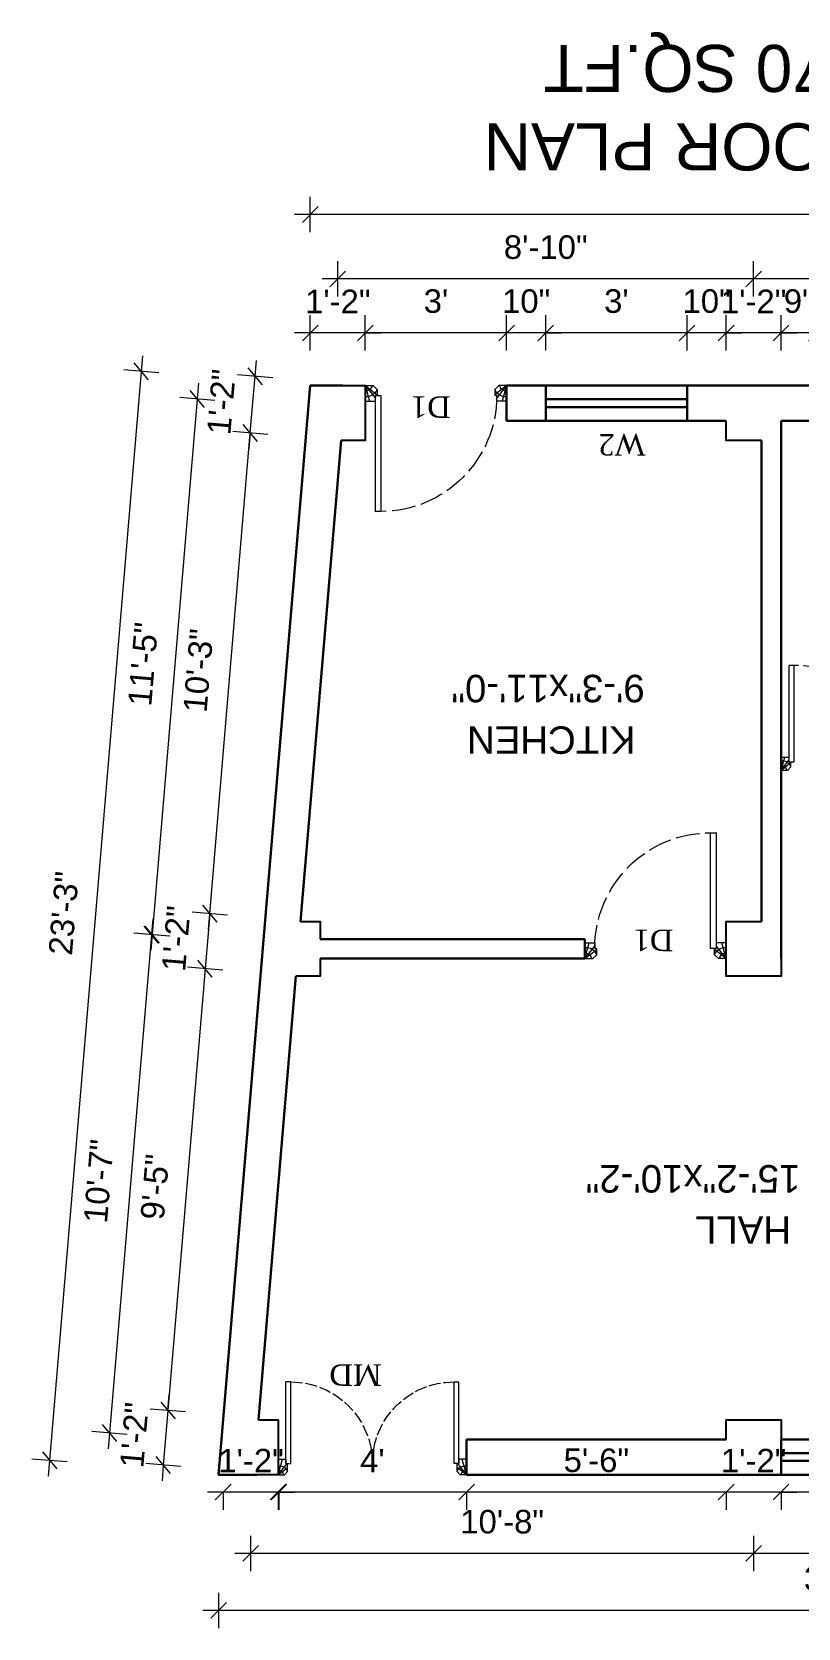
# Model space of a CAD drawing. Header units: inches. Extents: x 45643 to 78083, y -17830 to -3084.
# Drawn here: x 61011.7 to 61206.8, y -17315.2 to -16908.5 of the extents above; entities that cross this region are included whole.
import ezdxf

# ---------------------------------------------------------------- set-up
doc = ezdxf.new("R2010")
doc.units = ezdxf.units.IN
doc.header["$MEASUREMENT"] = 0
doc.linetypes.add('ACAD_ISO02W100', pattern=[15, 12, -3])
doc.linetypes.add('CONTINUA', pattern=[0])
for name, color, linetype, lineweight in [('A_Title Text', 105, 'Continuous', 60), ('Dim - internal', 4, 'Continuous', 9), ('Door-window', 150, 'Continuous', 9), ('ELEVATION', 6, 'Continuous', 30), ('hatch', 30, 'Continuous', 5), ('WALL', 240, 'Continuous', 30)]:
    doc.layers.add(name, color=color, linetype=linetype, lineweight=lineweight)
doc.layers.add('PDF_Text', color=7, linetype='Continuous')
doc.styles.add('Arial', font='arial.ttf')
doc.styles.add('PDF Arial', font='arial.ttf')
doc.styles.get("Standard").update_dxf_attribs({"font": 'times.ttf'})
doc.dimstyles.new('Sudeep', dxfattribs={"dimtxt": 6, "dimasz": 4, "dimexe": 4.5, "dimexo": 4.5, "dimgap": 5, "dimtad": 1, "dimdec": 0, "dimlunit": 4, "dimtxsty": 'Arial', "dimblk": 'OBLIQUE', "dimcen": 250, "dimdle": 4, "dimclrd": 86, "dimclre": 5, "dimclrt": 1, "dimadec": 0, "dimazin": 0, "dimtfac": 1, "dimtdec": 0, "dimtix": 1, "dimtmove": 1, "dimatfit": 3, "dimldrblk": 'OBLIQUE', "dimfxl": 4.5, "dimfxlon": 1, "dimfrac": 2, "dimlwd": 15, "dimlwe": 13, "dimarcsym": 0})

# ---------------------------------------------------------------- blocks, each defined once
blk = doc.blocks.new('A$C6FA92B9D')
at = {"layer": 'Door-window', "linetype": 'Continuous', "ltscale": 0.25}
for p, q in [((20.8, 46), (0, 46)), ((0, 44.8), (0, 46)), ((20.8, 44.8), (0, 44.8)), ((19.64, 48), (19.64, 46)), ((23.64, 48), (19.64, 48)), ((23.64, 48), (19.64, 48)), ((19.64, 46), (20.8, 46)), ((20.8, 46), (20.8, 45.6)), ((20.8, 46), (20.8, 44.8)), ((22.84, 45.6), (20.8, 45.6)), ((23.64, 46.4), (22.84, 45.6)), ((23.64, 48), (23.64, 46.4)), ((20.8, 3.2), (0, 3.2)), ((0, 3.2), (0, 2)), ((20.8, 2), (0, 2)), ((19.64, 2), (20.8, 2)), ((19.64, 0), (19.64, 2)), ((23.64, 0), (19.64, 0)), ((23.64, 0), (19.64, 0)), ((20.8, 2), (20.8, 3.2)), ((20.8, 2), (20.8, 2.4)), ((22.84, 2.4), (20.8, 2.4)), ((23.64, 1.6), (22.84, 2.4)), ((23.64, 0), (23.64, 1.6))]:
    blk.add_line(p, q, dxfattribs=at)
at = {"layer": 'Door-window', "linetype": 'ACAD_ISO02W100', "ltscale": 0.25}
for centre, start, end in [((20.8, 44.8), 180, 270), ((20.8, 3.2), 90, 180)]:
    blk.add_arc(centre, 20.8, start, end, dxfattribs=at)
at = {"layer": 'hatch', "color": 8}
for p, q in [((23.64, 48), (19.64, 46.92)), ((23.64, 48), (20.8, 45.74)), ((23.64, 48), (21.77, 45.6)), ((23.64, 0), (19.64, 1.08)), ((23.64, 0), (20.8, 2.26)), ((23.64, 0), (21.77, 2.4))]:
    blk.add_line(p, q, dxfattribs=at)
for centre, radius, start, end in [((23.7, 47.79), 2.35, 174.9175, 249.0128), ((23.74, 47.77), 1.13, 168.5136, 264.8628), ((23.7, 0.21), 2.35, 110.9872, 185.0825), ((23.74, 0.23), 1.13, 95.1372, 191.4864)]:
    blk.add_arc(centre, radius, start, end, dxfattribs=at)
blk = doc.blocks.new("D 3'")
at = {"layer": 'Door-window', "linetype": 'Continuous', "ltscale": 0.25}
for p, q in [((3749.64, -16740.96), (3749.64, -16711.46)), ((3751.14, -16711.46), (3749.64, -16711.46)), ((3751.14, -16740.96), (3751.14, -16711.46)), ((3747.14, -16743.51), (3747.14, -16739.51)), ((3747.14, -16739.51), (3749.64, -16739.51)), ((3783.14, -16739.51), (3780.64, -16739.51)), ((3780.64, -16739.51), (3780.64, -16740.96)), ((3783.14, -16743.51), (3783.14, -16739.51)), ((3747.14, -16743.51), (3749.14, -16743.51)), ((3749.14, -16743.51), (3750.14, -16742.51)), ((3749.64, -16740.96), (3751.14, -16740.96)), ((3750.14, -16742.51), (3750.14, -16740.96)), ((3780.14, -16742.51), (3780.14, -16740.96)), ((3780.64, -16740.96), (3780.14, -16740.96)), ((3781.14, -16743.51), (3780.14, -16742.51)), ((3783.14, -16743.51), (3781.14, -16743.51))]:
    blk.add_line(p, q, dxfattribs=at)
at = {"layer": 'Door-window', "linetype": 'ACAD_ISO02W100', "ltscale": 0.5}
blk.add_arc((3751.14, -16740.96), 29.5, 0, 90, dxfattribs=at)
at = {"layer": 'hatch', "color": 8}
for p, q in [((3747.14, -16743.51), (3748.23, -16739.5)), ((3747.14, -16743.51), (3749.64, -16740.37)), ((3783.14, -16743.51), (3780.64, -16740.37)), ((3783.14, -16743.51), (3782.06, -16739.5)), ((3747.14, -16743.51), (3750.14, -16741.17)), ((3783.14, -16743.51), (3780.14, -16741.17))]:
    blk.add_line(p, q, dxfattribs=at)
for centre, radius, start, end in [((3747.4, -16743.58), 2.93, 20.9872, 95.0825), ((3747.43, -16743.63), 1.42, 5.1372, 101.4864), ((3782.88, -16743.58), 2.93, 84.9175, 159.0128), ((3782.86, -16743.63), 1.42, 78.5136, 174.8628)]:
    blk.add_arc(centre, radius, start, end, dxfattribs=at)
blk = doc.blocks.new('_Oblique')
at = {"color": 0, "linetype": 'ByBlock', "lineweight": -2}
blk.add_line((-0.5, -0.5), (0.5, 0.5), dxfattribs=at)
blk = doc.blocks.new('*D1654')
at = {"layer": 'A_Title Text', "color": 5, "lineweight": 13, "transparency": 16777216}
for p, q in [((61059.2, -17306.2), (61059.2, -17315.2)), ((61434.96, -17306.2), (61434.96, -17315.2))]:
    blk.add_line(p, q, dxfattribs=at)
at = {"layer": 'A_Title Text', "color": 86, "lineweight": 15, "transparency": 16777216}
blk.add_line((61438.96, -17310.7), (61055.2, -17310.7), dxfattribs=at)
at = {"layer": 'Defpoints', "color": 0, "transparency": 16777216}
for p in [(61059.2, -17276.12), (61434.96, -17276.12), (61059.2, -17310.7)]:
    blk.add_point(p, dxfattribs=at)
at = {"layer": 'A_Title Text', "color": 86, "lineweight": 15, "transparency": 16777216, "xscale": 4, "yscale": 4, "zscale": 4, "rotation": 180}
blk.add_blockref('_Oblique', (61059.2, -17310.7), dxfattribs=at)
at = {"layer": 'A_Title Text', "color": 86, "lineweight": 15, "transparency": 16777216, "xscale": 4, "yscale": 4, "zscale": 4}
blk.add_blockref('_Oblique', (61434.96, -17310.7), dxfattribs=at)
at = {"layer": 'A_Title Text', "color": 1, "transparency": 16777216, "insert": (61219, -17302.64), "char_height": 6, "attachment_point": 5, "style": 'Arial'}
blk.add_mtext('31\'-4"', dxfattribs=at)
blk = doc.blocks.new('*D1655')
at = {"layer": 'A_Title Text', "color": 5, "lineweight": 13, "transparency": 16777216}
for p, q in [((61082.58, -16959.51), (61082.58, -16950.51)), ((61392.47, -16959.51), (61392.47, -16950.51))]:
    blk.add_line(p, q, dxfattribs=at)
at = {"layer": 'A_Title Text', "color": 86, "lineweight": 15, "transparency": 16777216}
blk.add_line((61396.47, -16955.01), (61078.58, -16955.01), dxfattribs=at)
at = {"layer": 'Defpoints', "color": 0, "transparency": 16777216}
for p in [(61082.58, -16955.01), (61082.58, -16998.6), (61392.47, -16998.6)]:
    blk.add_point(p, dxfattribs=at)
at = {"layer": 'A_Title Text', "color": 86, "lineweight": 15, "transparency": 16777216, "xscale": 4, "yscale": 4, "zscale": 4, "rotation": 180}
blk.add_blockref('_Oblique', (61082.58, -16955.01), dxfattribs=at)
at = {"layer": 'A_Title Text', "color": 86, "lineweight": 15, "transparency": 16777216, "xscale": 4, "yscale": 4, "zscale": 4}
blk.add_blockref('_Oblique', (61392.47, -16955.01), dxfattribs=at)
at = {"layer": 'A_Title Text', "color": 1, "transparency": 16777216, "insert": (61237.53, -16946.95), "char_height": 6, "attachment_point": 5, "style": 'Arial'}
blk.add_mtext('25\'-10"', dxfattribs=at)
blk = doc.blocks.new('*D1633')
at = {"layer": 'A_Title Text', "color": 86, "lineweight": 15, "transparency": 16777216}
blk.add_line((61192.51, -17280.54), (61118.38, -17280.54), dxfattribs=at)
at = {"layer": 'A_Title Text', "color": 5, "lineweight": 13, "transparency": 16777216}
for p, q in [((61122.38, -17280.54), (61122.38, -17285.04)), ((61188.51, -17280.54), (61188.51, -17285.04))]:
    blk.add_line(p, q, dxfattribs=at)
at = {"layer": 'Defpoints', "color": 0, "transparency": 16777216}
for p in [(61122.38, -17276.12), (61188.51, -17276.12), (61122.38, -17280.54)]:
    blk.add_point(p, dxfattribs=at)
at = {"layer": 'A_Title Text', "color": 86, "lineweight": 15, "transparency": 16777216, "xscale": 4, "yscale": 4, "zscale": 4, "rotation": 180}
blk.add_blockref('_Oblique', (61122.38, -17280.54), dxfattribs=at)
at = {"layer": 'A_Title Text', "color": 86, "lineweight": 15, "transparency": 16777216, "xscale": 4, "yscale": 4, "zscale": 4}
blk.add_blockref('_Oblique', (61188.51, -17280.54), dxfattribs=at)
at = {"layer": 'A_Title Text', "color": 1, "transparency": 16777216, "insert": (61155.44, -17272.48), "char_height": 6, "attachment_point": 5, "style": 'Arial'}
blk.add_mtext('5\'-6"', dxfattribs=at)
blk = doc.blocks.new('*D1659')
at = {"layer": 'A_Title Text', "color": 86, "lineweight": 15, "transparency": 16777216}
blk.add_line((61126.38, -17280.54), (61070.38, -17280.54), dxfattribs=at)
at = {"layer": 'A_Title Text', "color": 5, "lineweight": 13, "transparency": 16777216}
for p, q in [((61074.38, -17280.54), (61074.38, -17285.04)), ((61122.38, -17280.54), (61122.38, -17285.04))]:
    blk.add_line(p, q, dxfattribs=at)
at = {"layer": 'Defpoints', "color": 0, "transparency": 16777216}
for p in [(61074.38, -17276.12), (61122.38, -17276.12), (61074.38, -17280.54)]:
    blk.add_point(p, dxfattribs=at)
at = {"layer": 'A_Title Text', "color": 86, "lineweight": 15, "transparency": 16777216, "xscale": 4, "yscale": 4, "zscale": 4, "rotation": 180}
blk.add_blockref('_Oblique', (61074.38, -17280.54), dxfattribs=at)
at = {"layer": 'A_Title Text', "color": 86, "lineweight": 15, "transparency": 16777216, "xscale": 4, "yscale": 4, "zscale": 4}
blk.add_blockref('_Oblique', (61122.38, -17280.54), dxfattribs=at)
at = {"layer": 'A_Title Text', "color": 1, "transparency": 16777216, "insert": (61098.38, -17272.54), "char_height": 6, "attachment_point": 5, "style": 'Arial'}
blk.add_mtext("4'", dxfattribs=at)
blk = doc.blocks.new('*D1634')
at = {"layer": 'A_Title Text', "color": 86, "lineweight": 15, "transparency": 16777216}
for p, q in [((61060.38, -17280.54), (61056.38, -17280.54)), ((61074.6, -17280.54), (61060.38, -17280.54)), ((61074.6, -17280.54), (61078.6, -17280.54))]:
    blk.add_line(p, q, dxfattribs=at)
at = {"layer": 'A_Title Text', "color": 5, "lineweight": 13, "transparency": 16777216}
for p, q in [((61060.38, -17280.54), (61060.38, -17285.04)), ((61074.6, -17280.54), (61074.6, -17285.04))]:
    blk.add_line(p, q, dxfattribs=at)
at = {"layer": 'Defpoints', "color": 0, "transparency": 16777216}
for p in [(61060.38, -17276.12), (61074.6, -17276.22), (61060.38, -17280.54)]:
    blk.add_point(p, dxfattribs=at)
at = {"layer": 'A_Title Text', "color": 86, "lineweight": 15, "transparency": 16777216, "xscale": 4, "yscale": 4, "zscale": 4}
blk.add_blockref('_Oblique', (61060.38, -17280.54), dxfattribs=at)
at = {"layer": 'A_Title Text', "color": 86, "lineweight": 15, "transparency": 16777216, "xscale": 4, "yscale": 4, "zscale": 4, "rotation": 180}
blk.add_blockref('_Oblique', (61074.6, -17280.54), dxfattribs=at)
at = {"layer": 'A_Title Text', "color": 1, "transparency": 16777216, "insert": (61067.49, -17272.53), "char_height": 6, "attachment_point": 5, "style": 'Arial'}
blk.add_mtext('1\'-2"', dxfattribs=at)
blk = doc.blocks.new('*D1636')
at = {"layer": 'A_Title Text', "color": 5, "lineweight": 13, "transparency": 16777216}
for p, q in [((61195.51, -17291.69), (61195.51, -17300.69)), ((61263.51, -17291.69), (61263.51, -17300.69))]:
    blk.add_line(p, q, dxfattribs=at)
at = {"layer": 'A_Title Text', "color": 86, "lineweight": 15, "transparency": 16777216}
blk.add_line((61267.51, -17296.19), (61191.51, -17296.19), dxfattribs=at)
at = {"layer": 'Defpoints', "color": 0, "transparency": 16777216}
for p in [(61195.51, -17276.12), (61263.51, -17276.12), (61195.51, -17296.19)]:
    blk.add_point(p, dxfattribs=at)
at = {"layer": 'A_Title Text', "color": 86, "lineweight": 15, "transparency": 16777216, "xscale": 4, "yscale": 4, "zscale": 4, "rotation": 180}
blk.add_blockref('_Oblique', (61195.51, -17296.19), dxfattribs=at)
at = {"layer": 'A_Title Text', "color": 86, "lineweight": 15, "transparency": 16777216, "xscale": 4, "yscale": 4, "zscale": 4}
blk.add_blockref('_Oblique', (61263.51, -17296.19), dxfattribs=at)
at = {"layer": 'A_Title Text', "color": 1, "transparency": 16777216, "insert": (61229.51, -17288.13), "char_height": 6, "attachment_point": 5, "style": 'Arial'}
blk.add_mtext('5\'-8"', dxfattribs=at)
blk = doc.blocks.new('*D1637')
at = {"layer": 'A_Title Text', "color": 5, "lineweight": 13, "transparency": 16777216}
for p, q in [((61067.38, -17291.69), (61067.38, -17300.69)), ((61195.51, -17291.69), (61195.51, -17300.69))]:
    blk.add_line(p, q, dxfattribs=at)
at = {"layer": 'A_Title Text', "color": 86, "lineweight": 15, "transparency": 16777216}
blk.add_line((61199.51, -17296.19), (61063.38, -17296.19), dxfattribs=at)
at = {"layer": 'Defpoints', "color": 0, "transparency": 16777216}
for p in [(61067.38, -17276.12), (61195.51, -17276.12), (61067.38, -17296.19)]:
    blk.add_point(p, dxfattribs=at)
at = {"layer": 'A_Title Text', "color": 86, "lineweight": 15, "transparency": 16777216, "xscale": 4, "yscale": 4, "zscale": 4, "rotation": 180}
blk.add_blockref('_Oblique', (61067.38, -17296.19), dxfattribs=at)
at = {"layer": 'A_Title Text', "color": 86, "lineweight": 15, "transparency": 16777216, "xscale": 4, "yscale": 4, "zscale": 4}
blk.add_blockref('_Oblique', (61195.51, -17296.19), dxfattribs=at)
at = {"layer": 'A_Title Text', "color": 1, "transparency": 16777216, "insert": (61131.44, -17288.13), "char_height": 6, "attachment_point": 5, "style": 'Arial'}
blk.add_mtext('10\'-8"', dxfattribs=at)
blk = doc.blocks.new('*D1664')
at = {"layer": 'A_Title Text', "color": 5, "lineweight": 13, "transparency": 16777216}
for p, q in [((61178.54, -16989.68), (61178.54, -16980.68)), ((61188.51, -16989.68), (61188.51, -16980.68))]:
    blk.add_line(p, q, dxfattribs=at)
at = {"layer": 'A_Title Text', "color": 86, "lineweight": 15, "transparency": 16777216}
for p, q in [((61178.54, -16985.18), (61174.54, -16985.18)), ((61188.51, -16985.18), (61178.54, -16985.18)), ((61188.51, -16985.18), (61192.51, -16985.18))]:
    blk.add_line(p, q, dxfattribs=at)
at = {"layer": 'Defpoints', "color": 0, "transparency": 16777216}
for p in [(61178.54, -16985.18), (61178.54, -16998.6), (61188.51, -17012.6)]:
    blk.add_point(p, dxfattribs=at)
at = {"layer": 'A_Title Text', "color": 86, "lineweight": 15, "transparency": 16777216, "xscale": 4, "yscale": 4, "zscale": 4}
blk.add_blockref('_Oblique', (61178.54, -16985.18), dxfattribs=at)
at = {"layer": 'A_Title Text', "color": 86, "lineweight": 15, "transparency": 16777216, "xscale": 4, "yscale": 4, "zscale": 4, "rotation": 180}
blk.add_blockref('_Oblique', (61188.51, -16985.18), dxfattribs=at)
at = {"layer": 'A_Title Text', "color": 1, "transparency": 16777216, "insert": (61183.53, -16977.11), "char_height": 6, "attachment_point": 5, "style": 'Arial'}
blk.add_mtext('10"', dxfattribs=at)
blk = doc.blocks.new('*D1665')
at = {"layer": 'A_Title Text', "color": 5, "lineweight": 13, "transparency": 16777216}
for p, q in [((61142.54, -16989.68), (61142.54, -16980.68)), ((61178.54, -16989.68), (61178.54, -16980.68))]:
    blk.add_line(p, q, dxfattribs=at)
at = {"layer": 'A_Title Text', "color": 86, "lineweight": 15, "transparency": 16777216}
blk.add_line((61182.54, -16985.18), (61138.54, -16985.18), dxfattribs=at)
at = {"layer": 'Defpoints', "color": 0, "transparency": 16777216}
for p in [(61142.54, -16985.18), (61142.54, -16998.6), (61178.54, -16998.6)]:
    blk.add_point(p, dxfattribs=at)
at = {"layer": 'A_Title Text', "color": 86, "lineweight": 15, "transparency": 16777216, "xscale": 4, "yscale": 4, "zscale": 4, "rotation": 180}
blk.add_blockref('_Oblique', (61142.54, -16985.18), dxfattribs=at)
at = {"layer": 'A_Title Text', "color": 86, "lineweight": 15, "transparency": 16777216, "xscale": 4, "yscale": 4, "zscale": 4}
blk.add_blockref('_Oblique', (61178.54, -16985.18), dxfattribs=at)
at = {"layer": 'A_Title Text', "color": 1, "transparency": 16777216, "insert": (61160.54, -16977.11), "char_height": 6, "attachment_point": 5, "style": 'Arial'}
blk.add_mtext("3'", dxfattribs=at)
blk = doc.blocks.new('*D1666')
at = {"layer": 'A_Title Text', "color": 5, "lineweight": 13, "transparency": 16777216}
for p, q in [((61132.58, -16989.68), (61132.58, -16980.68)), ((61142.54, -16989.68), (61142.54, -16980.68))]:
    blk.add_line(p, q, dxfattribs=at)
at = {"layer": 'A_Title Text', "color": 86, "lineweight": 15, "transparency": 16777216}
for p, q in [((61132.58, -16985.18), (61128.58, -16985.18)), ((61142.54, -16985.18), (61132.58, -16985.18)), ((61142.54, -16985.18), (61146.54, -16985.18))]:
    blk.add_line(p, q, dxfattribs=at)
at = {"layer": 'Defpoints', "color": 0, "transparency": 16777216}
for p in [(61132.58, -16985.18), (61132.58, -16998.6), (61142.54, -16998.6)]:
    blk.add_point(p, dxfattribs=at)
at = {"layer": 'A_Title Text', "color": 86, "lineweight": 15, "transparency": 16777216, "xscale": 4, "yscale": 4, "zscale": 4}
blk.add_blockref('_Oblique', (61132.58, -16985.18), dxfattribs=at)
at = {"layer": 'A_Title Text', "color": 86, "lineweight": 15, "transparency": 16777216, "xscale": 4, "yscale": 4, "zscale": 4, "rotation": 180}
blk.add_blockref('_Oblique', (61142.54, -16985.18), dxfattribs=at)
at = {"layer": 'A_Title Text', "color": 1, "transparency": 16777216, "insert": (61137.56, -16977.11), "char_height": 6, "attachment_point": 5, "style": 'Arial'}
blk.add_mtext('10"', dxfattribs=at)
blk = doc.blocks.new('*D1667')
at = {"layer": 'A_Title Text', "color": 5, "lineweight": 13, "transparency": 16777216}
for p, q in [((61096.58, -16989.68), (61096.58, -16980.68)), ((61132.58, -16989.68), (61132.58, -16980.68))]:
    blk.add_line(p, q, dxfattribs=at)
at = {"layer": 'A_Title Text', "color": 86, "lineweight": 15, "transparency": 16777216}
blk.add_line((61136.58, -16985.18), (61092.58, -16985.18), dxfattribs=at)
at = {"layer": 'Defpoints', "color": 0, "transparency": 16777216}
for p in [(61096.58, -16985.18), (61096.58, -16998.6), (61132.58, -16998.6)]:
    blk.add_point(p, dxfattribs=at)
at = {"layer": 'A_Title Text', "color": 86, "lineweight": 15, "transparency": 16777216, "xscale": 4, "yscale": 4, "zscale": 4, "rotation": 180}
blk.add_blockref('_Oblique', (61096.58, -16985.18), dxfattribs=at)
at = {"layer": 'A_Title Text', "color": 86, "lineweight": 15, "transparency": 16777216, "xscale": 4, "yscale": 4, "zscale": 4}
blk.add_blockref('_Oblique', (61132.58, -16985.18), dxfattribs=at)
at = {"layer": 'A_Title Text', "color": 1, "transparency": 16777216, "insert": (61114.58, -16977.11), "char_height": 6, "attachment_point": 5, "style": 'Arial'}
blk.add_mtext("3'", dxfattribs=at)
blk = doc.blocks.new('*D1642')
at = {"layer": 'A_Title Text', "color": 5, "lineweight": 13, "transparency": 16777216}
for p, q in [((61195.51, -16975.92), (61195.51, -16966.92)), ((61263.51, -16975.92), (61263.51, -16966.92))]:
    blk.add_line(p, q, dxfattribs=at)
at = {"layer": 'A_Title Text', "color": 86, "lineweight": 15, "transparency": 16777216}
blk.add_line((61267.51, -16971.42), (61191.51, -16971.42), dxfattribs=at)
at = {"layer": 'Defpoints', "color": 0, "transparency": 16777216}
for p in [(61195.51, -16971.42), (61195.51, -16998.6), (61263.51, -16998.6)]:
    blk.add_point(p, dxfattribs=at)
at = {"layer": 'A_Title Text', "color": 86, "lineweight": 15, "transparency": 16777216, "xscale": 4, "yscale": 4, "zscale": 4, "rotation": 180}
blk.add_blockref('_Oblique', (61195.51, -16971.42), dxfattribs=at)
at = {"layer": 'A_Title Text', "color": 86, "lineweight": 15, "transparency": 16777216, "xscale": 4, "yscale": 4, "zscale": 4}
blk.add_blockref('_Oblique', (61263.51, -16971.42), dxfattribs=at)
at = {"layer": 'A_Title Text', "color": 1, "transparency": 16777216, "insert": (61229.51, -16963.36), "char_height": 6, "attachment_point": 5, "style": 'Arial'}
blk.add_mtext('5\'-8"', dxfattribs=at)
blk = doc.blocks.new('*D1643')
at = {"layer": 'A_Title Text', "color": 5, "lineweight": 13, "transparency": 16777216}
for p, q in [((61089.58, -16975.92), (61089.58, -16966.92)), ((61195.51, -16975.92), (61195.51, -16966.92))]:
    blk.add_line(p, q, dxfattribs=at)
at = {"layer": 'A_Title Text', "color": 86, "lineweight": 15, "transparency": 16777216}
blk.add_line((61199.51, -16971.42), (61085.58, -16971.42), dxfattribs=at)
at = {"layer": 'Defpoints', "color": 0, "transparency": 16777216}
for p in [(61089.58, -16971.42), (61089.58, -16998.6), (61195.51, -16998.6)]:
    blk.add_point(p, dxfattribs=at)
at = {"layer": 'A_Title Text', "color": 86, "lineweight": 15, "transparency": 16777216, "xscale": 4, "yscale": 4, "zscale": 4, "rotation": 180}
blk.add_blockref('_Oblique', (61089.58, -16971.42), dxfattribs=at)
at = {"layer": 'A_Title Text', "color": 86, "lineweight": 15, "transparency": 16777216, "xscale": 4, "yscale": 4, "zscale": 4}
blk.add_blockref('_Oblique', (61195.51, -16971.42), dxfattribs=at)
at = {"layer": 'A_Title Text', "color": 1, "transparency": 16777216, "insert": (61142.54, -16963.36), "char_height": 6, "attachment_point": 5, "style": 'Arial'}
blk.add_mtext('8\'-10"', dxfattribs=at)
blk = doc.blocks.new('*D1670')
at = {"layer": 'A_Title Text', "color": 86, "lineweight": 15, "transparency": 16777216}
for p, q in [((61056.97, -17133.17), (61057.3, -17129.19)), ((61056.97, -17133.17), (61055.79, -17147.17)), ((61055.79, -17147.17), (61055.45, -17151.16))]:
    blk.add_line(p, q, dxfattribs=at)
at = {"layer": 'A_Title Text', "color": 5, "lineweight": 13, "transparency": 16777216}
for p, q in [((61061.45, -17133.55), (61052.48, -17132.79)), ((61060.27, -17147.55), (61051.3, -17146.79))]:
    blk.add_line(p, q, dxfattribs=at)
at = {"layer": 'Defpoints', "color": 0, "transparency": 16777216}
for p in [(61080.11, -17135.12), (61055.79, -17147.17), (61078.93, -17149.12)]:
    blk.add_point(p, dxfattribs=at)
at = {"layer": 'A_Title Text', "color": 86, "lineweight": 15, "transparency": 16777216, "xscale": 4, "yscale": 4, "zscale": 4}
for p, rotation in [((61056.97, -17133.17), 265.1847222644728), ((61055.79, -17147.17), 85.18472226447282)]:
    blk.add_blockref('_Oblique', p, dxfattribs=dict(at, rotation=rotation))
at = {"layer": 'A_Title Text', "color": 1, "transparency": 16777216, "insert": (61048.39, -17139.5), "char_height": 6, "attachment_point": 5, "rotation": 85.1847, "style": 'Arial'}
blk.add_mtext('1\'-2"', dxfattribs=at)
blk = doc.blocks.new('*D1648')
at = {"layer": 'A_Title Text', "color": 86, "lineweight": 15, "transparency": 16777216}
blk.add_line((61056.12, -17143.19), (61045.97, -17263.74), dxfattribs=at)
at = {"layer": 'A_Title Text', "color": 5, "lineweight": 13, "transparency": 16777216}
for p, q in [((61060.27, -17147.55), (61051.3, -17146.79)), ((61050.79, -17260.13), (61041.82, -17259.38))]:
    blk.add_line(p, q, dxfattribs=at)
at = {"layer": 'Defpoints', "color": 0, "transparency": 16777216}
for p in [(61078.93, -17149.12), (61046.3, -17259.76), (61074.38, -17262.12)]:
    blk.add_point(p, dxfattribs=at)
at = {"layer": 'A_Title Text', "color": 86, "lineweight": 15, "transparency": 16777216, "xscale": 4, "yscale": 4, "zscale": 4}
for p, rotation in [((61055.79, -17147.17), 85.18472226447282), ((61046.3, -17259.76), 265.1847222644728)]:
    blk.add_blockref('_Oblique', p, dxfattribs=dict(at, rotation=rotation))
at = {"layer": 'A_Title Text', "color": 1, "transparency": 16777216, "insert": (61043.01, -17202.79), "char_height": 6, "attachment_point": 5, "rotation": 85.1847, "style": 'Arial'}
blk.add_mtext('9\'-5"', dxfattribs=at)
blk = doc.blocks.new('*D1649')
at = {"layer": 'A_Title Text', "color": 86, "lineweight": 15, "transparency": 16777216}
for p, q in [((61046.3, -17259.76), (61046.64, -17255.77)), ((61046.3, -17259.76), (61045.13, -17273.66)), ((61045.13, -17273.66), (61044.8, -17277.64))]:
    blk.add_line(p, q, dxfattribs=at)
at = {"layer": 'A_Title Text', "color": 5, "lineweight": 13, "transparency": 16777216}
for p, q in [((61050.79, -17260.13), (61041.82, -17259.38)), ((61049.62, -17274.03), (61040.65, -17273.28))]:
    blk.add_line(p, q, dxfattribs=at)
at = {"layer": 'Defpoints', "color": 0, "transparency": 16777216}
for p in [(61074.38, -17262.12), (61045.13, -17273.66), (61074.38, -17276.12)]:
    blk.add_point(p, dxfattribs=at)
at = {"layer": 'A_Title Text', "color": 86, "lineweight": 15, "transparency": 16777216, "xscale": 4, "yscale": 4, "zscale": 4}
for p, rotation in [((61046.3, -17259.76), 265.1847222644728), ((61045.13, -17273.66), 85.18472226447282)]:
    blk.add_blockref('_Oblique', p, dxfattribs=dict(at, rotation=rotation))
at = {"layer": 'A_Title Text', "color": 1, "transparency": 16777216, "insert": (61037.73, -17266.03), "char_height": 6, "attachment_point": 5, "rotation": 85.1847, "style": 'Arial'}
blk.add_mtext('1\'-2"', dxfattribs=at)
blk = doc.blocks.new('*D1650')
at = {"layer": 'A_Title Text', "color": 86, "lineweight": 15, "transparency": 16777216}
blk.add_line((61056.63, -17137.16), (61067.62, -17006.67), dxfattribs=at)
at = {"layer": 'A_Title Text', "color": 5, "lineweight": 13, "transparency": 16777216}
for p, q in [((61071.77, -17011.03), (61062.8, -17010.28)), ((61061.45, -17133.55), (61052.48, -17132.79))]:
    blk.add_line(p, q, dxfattribs=at)
at = {"layer": 'Defpoints', "color": 0, "transparency": 16777216}
for p in [(61067.29, -17010.65), (61090.43, -17012.6), (61080.11, -17135.12)]:
    blk.add_point(p, dxfattribs=at)
at = {"layer": 'A_Title Text', "color": 86, "lineweight": 15, "transparency": 16777216, "xscale": 4, "yscale": 4, "zscale": 4}
for p, rotation in [((61067.29, -17010.65), 85.18472226447282), ((61056.97, -17133.17), 265.1847222644728)]:
    blk.add_blockref('_Oblique', p, dxfattribs=dict(at, rotation=rotation))
at = {"layer": 'A_Title Text', "color": 1, "transparency": 16777216, "insert": (61054.09, -17071.24), "char_height": 6, "attachment_point": 5, "rotation": 85.1847, "style": 'Arial'}
blk.add_mtext('10\'-3"', dxfattribs=at)
blk = doc.blocks.new('*D1671')
at = {"layer": 'A_Title Text', "color": 86, "lineweight": 15, "transparency": 16777216}
for p, q in [((61068.5, -16996.24), (61068.84, -16992.25)), ((61067.29, -17010.65), (61068.5, -16996.24)), ((61067.29, -17010.65), (61066.95, -17014.64))]:
    blk.add_line(p, q, dxfattribs=at)
at = {"layer": 'A_Title Text', "color": 5, "lineweight": 13, "transparency": 16777216}
for p, q in [((61072.99, -16996.62), (61064.02, -16995.86)), ((61071.77, -17011.03), (61062.8, -17010.28))]:
    blk.add_line(p, q, dxfattribs=at)
at = {"layer": 'Defpoints', "color": 0, "transparency": 16777216}
for p in [(61068.5, -16996.24), (61096.58, -16998.6), (61090.43, -17012.6)]:
    blk.add_point(p, dxfattribs=at)
at = {"layer": 'A_Title Text', "color": 86, "lineweight": 15, "transparency": 16777216, "xscale": 4, "yscale": 4, "zscale": 4}
for p, rotation in [((61068.5, -16996.24), 265.1847222644728), ((61067.29, -17010.65), 85.18472226447282)]:
    blk.add_blockref('_Oblique', p, dxfattribs=dict(at, rotation=rotation))
at = {"layer": 'A_Title Text', "color": 1, "transparency": 16777216, "insert": (61059.91, -17002.77), "char_height": 6, "attachment_point": 5, "rotation": 85.1847, "style": 'Arial'}
blk.add_mtext('1\'-2"', dxfattribs=at)
blk = doc.blocks.new('*D1651')
at = {"layer": 'A_Title Text', "color": 86, "lineweight": 15, "transparency": 16777216}
blk.add_line((61054.12, -16998.01), (61041.95, -17142.5), dxfattribs=at)
at = {"layer": 'A_Title Text', "color": 5, "lineweight": 13, "transparency": 16777216}
for p, q in [((61058.27, -17002.38), (61049.3, -17001.62)), ((61046.77, -17138.89), (61037.8, -17138.14))]:
    blk.add_line(p, q, dxfattribs=at)
at = {"layer": 'Defpoints', "color": 0, "transparency": 16777216}
for p in [(61096.58, -17005.6), (61042.28, -17138.52), (61085.08, -17142.12)]:
    blk.add_point(p, dxfattribs=at)
at = {"layer": 'A_Title Text', "color": 86, "lineweight": 15, "transparency": 16777216, "xscale": 4, "yscale": 4, "zscale": 4}
for p, rotation in [((61053.78, -17002), 85.18472226389896), ((61042.28, -17138.52), 265.1847222638989)]:
    blk.add_blockref('_Oblique', p, dxfattribs=dict(at, rotation=rotation))
at = {"layer": 'A_Title Text', "color": 1, "transparency": 16777216, "insert": (61040, -17069.58), "char_height": 6, "attachment_point": 5, "rotation": 85.1847, "style": 'Arial'}
blk.add_mtext('11\'-5"', dxfattribs=at)
blk = doc.blocks.new('*D1652')
at = {"layer": 'A_Title Text', "color": 86, "lineweight": 15, "transparency": 16777216}
blk.add_line((61042.45, -17134.52), (61031.08, -17269.49), dxfattribs=at)
at = {"layer": 'A_Title Text', "color": 5, "lineweight": 13, "transparency": 16777216}
for p, q in [((61046.6, -17138.88), (61037.63, -17138.12)), ((61035.9, -17265.88), (61026.94, -17265.12))]:
    blk.add_line(p, q, dxfattribs=at)
at = {"layer": 'Defpoints', "color": 0, "transparency": 16777216}
for p in [(61085.08, -17142.12), (61031.42, -17265.5), (61074.38, -17269.12)]:
    blk.add_point(p, dxfattribs=at)
at = {"layer": 'A_Title Text', "color": 86, "lineweight": 15, "transparency": 16777216, "xscale": 4, "yscale": 4, "zscale": 4}
for p, rotation in [((61042.12, -17138.5), 85.18472226447282), ((61031.42, -17265.5), 265.1847222644728)]:
    blk.add_blockref('_Oblique', p, dxfattribs=dict(at, rotation=rotation))
at = {"layer": 'A_Title Text', "color": 1, "transparency": 16777216, "insert": (61028.73, -17201.33), "char_height": 6, "attachment_point": 5, "rotation": 85.1847, "style": 'Arial'}
blk.add_mtext('10\'-7"', dxfattribs=at)
blk = doc.blocks.new('*D1672')
at = {"layer": 'A_Title Text', "color": 86, "lineweight": 15, "transparency": 16777216}
blk.add_line((61039.86, -16990.99), (61015.82, -17276.48), dxfattribs=at)
at = {"layer": 'A_Title Text', "color": 5, "lineweight": 13, "transparency": 16777216}
for p, q in [((61044.01, -16995.35), (61035.05, -16994.6)), ((61020.64, -17272.87), (61011.67, -17272.12))]:
    blk.add_line(p, q, dxfattribs=at)
at = {"layer": 'Defpoints', "color": 0, "transparency": 16777216}
for p in [(61082.58, -16998.6), (61016.15, -17272.49), (61059.2, -17276.12)]:
    blk.add_point(p, dxfattribs=at)
at = {"layer": 'A_Title Text', "color": 86, "lineweight": 15, "transparency": 16777216, "xscale": 4, "yscale": 4, "zscale": 4}
for p, rotation in [((61039.53, -16994.98), 85.18472226390095), ((61016.15, -17272.49), 265.1847222639009)]:
    blk.add_blockref('_Oblique', p, dxfattribs=dict(at, rotation=rotation))
at = {"layer": 'A_Title Text', "color": 1, "transparency": 16777216, "insert": (61019.8, -17133.06), "char_height": 6, "attachment_point": 5, "rotation": 85.1847, "style": 'Arial'}
blk.add_mtext('23\'-3"', dxfattribs=at)
blk = doc.blocks.new('*D1674')
at = {"layer": 'A_Title Text', "color": 86, "lineweight": 15, "transparency": 16777216}
blk.add_line((61260.51, -17280.54), (61198.51, -17280.54), dxfattribs=at)
at = {"layer": 'A_Title Text', "color": 5, "lineweight": 13, "transparency": 16777216}
for p, q in [((61202.51, -17280.54), (61202.51, -17285.04)), ((61256.51, -17280.54), (61256.51, -17285.04))]:
    blk.add_line(p, q, dxfattribs=at)
at = {"layer": 'Defpoints', "color": 0, "transparency": 16777216}
for p in [(61202.51, -17276.12), (61256.51, -17276.12), (61202.51, -17280.54)]:
    blk.add_point(p, dxfattribs=at)
at = {"layer": 'A_Title Text', "color": 86, "lineweight": 15, "transparency": 16777216, "xscale": 4, "yscale": 4, "zscale": 4, "rotation": 180}
blk.add_blockref('_Oblique', (61202.51, -17280.54), dxfattribs=at)
at = {"layer": 'A_Title Text', "color": 86, "lineweight": 15, "transparency": 16777216, "xscale": 4, "yscale": 4, "zscale": 4}
blk.add_blockref('_Oblique', (61256.51, -17280.54), dxfattribs=at)
at = {"layer": 'A_Title Text', "color": 1, "transparency": 16777216, "insert": (61229.51, -17272.48), "char_height": 6, "attachment_point": 5, "style": 'Arial'}
blk.add_mtext('4\'-6"', dxfattribs=at)
blk = doc.blocks.new('*D1675')
at = {"layer": 'A_Title Text', "color": 86, "lineweight": 15, "transparency": 16777216}
for p, q in [((61188.51, -17280.54), (61184.51, -17280.54)), ((61202.51, -17280.54), (61188.51, -17280.54)), ((61202.51, -17280.54), (61206.51, -17280.54))]:
    blk.add_line(p, q, dxfattribs=at)
at = {"layer": 'A_Title Text', "color": 5, "lineweight": 13, "transparency": 16777216}
for p, q in [((61188.51, -17280.54), (61188.51, -17285.04)), ((61202.51, -17280.54), (61202.51, -17285.04))]:
    blk.add_line(p, q, dxfattribs=at)
at = {"layer": 'Defpoints', "color": 0, "transparency": 16777216}
for p in [(61188.51, -17276.12), (61202.51, -17276.12), (61188.51, -17280.54)]:
    blk.add_point(p, dxfattribs=at)
at = {"layer": 'A_Title Text', "color": 86, "lineweight": 15, "transparency": 16777216, "xscale": 4, "yscale": 4, "zscale": 4}
blk.add_blockref('_Oblique', (61188.51, -17280.54), dxfattribs=at)
at = {"layer": 'A_Title Text', "color": 86, "lineweight": 15, "transparency": 16777216, "xscale": 4, "yscale": 4, "zscale": 4, "rotation": 180}
blk.add_blockref('_Oblique', (61202.51, -17280.54), dxfattribs=at)
at = {"layer": 'A_Title Text', "color": 1, "transparency": 16777216, "insert": (61195.51, -17272.53), "char_height": 6, "attachment_point": 5, "style": 'Arial'}
blk.add_mtext('1\'-2"', dxfattribs=at)
blk = doc.blocks.new('*D1676')
at = {"layer": 'A_Title Text', "color": 5, "lineweight": 13, "transparency": 16777216}
for p, q in [((61202.51, -16989.68), (61202.51, -16980.68)), ((61211.51, -16989.68), (61211.51, -16980.68))]:
    blk.add_line(p, q, dxfattribs=at)
at = {"layer": 'A_Title Text', "color": 86, "lineweight": 15, "transparency": 16777216}
for p, q in [((61202.51, -16985.18), (61198.51, -16985.18)), ((61211.51, -16985.18), (61202.51, -16985.18)), ((61211.51, -16985.18), (61215.51, -16985.18))]:
    blk.add_line(p, q, dxfattribs=at)
at = {"layer": 'Defpoints', "color": 0, "transparency": 16777216}
for p in [(61202.51, -16985.18), (61202.51, -16998.6), (61211.51, -17007.6)]:
    blk.add_point(p, dxfattribs=at)
at = {"layer": 'A_Title Text', "color": 86, "lineweight": 15, "transparency": 16777216, "xscale": 4, "yscale": 4, "zscale": 4}
blk.add_blockref('_Oblique', (61202.51, -16985.18), dxfattribs=at)
at = {"layer": 'A_Title Text', "color": 86, "lineweight": 15, "transparency": 16777216, "xscale": 4, "yscale": 4, "zscale": 4, "rotation": 180}
blk.add_blockref('_Oblique', (61211.51, -16985.18), dxfattribs=at)
at = {"layer": 'A_Title Text', "color": 1, "transparency": 16777216, "insert": (61207.01, -16977.11), "char_height": 6, "attachment_point": 5, "style": 'Arial'}
blk.add_mtext('9"', dxfattribs=at)
blk = doc.blocks.new('*D1677')
at = {"layer": 'A_Title Text', "color": 5, "lineweight": 13, "transparency": 16777216}
for p, q in [((61188.51, -16989.68), (61188.51, -16980.68)), ((61202.51, -16989.68), (61202.51, -16980.68))]:
    blk.add_line(p, q, dxfattribs=at)
at = {"layer": 'A_Title Text', "color": 86, "lineweight": 15, "transparency": 16777216}
for p, q in [((61188.51, -16985.18), (61184.51, -16985.18)), ((61202.51, -16985.18), (61188.51, -16985.18)), ((61202.51, -16985.18), (61206.51, -16985.18))]:
    blk.add_line(p, q, dxfattribs=at)
at = {"layer": 'Defpoints', "color": 0, "transparency": 16777216}
for p in [(61188.51, -16985.18), (61188.51, -16998.6), (61202.51, -16998.6)]:
    blk.add_point(p, dxfattribs=at)
at = {"layer": 'A_Title Text', "color": 86, "lineweight": 15, "transparency": 16777216, "xscale": 4, "yscale": 4, "zscale": 4}
blk.add_blockref('_Oblique', (61188.51, -16985.18), dxfattribs=at)
at = {"layer": 'A_Title Text', "color": 86, "lineweight": 15, "transparency": 16777216, "xscale": 4, "yscale": 4, "zscale": 4, "rotation": 180}
blk.add_blockref('_Oblique', (61202.51, -16985.18), dxfattribs=at)
at = {"layer": 'A_Title Text', "color": 1, "transparency": 16777216, "insert": (61195.51, -16977.16), "char_height": 6, "attachment_point": 5, "style": 'Arial'}
blk.add_mtext('1\'-2"', dxfattribs=at)
blk = doc.blocks.new('*D1653')
at = {"layer": 'A_Title Text', "color": 5, "lineweight": 13, "transparency": 16777216}
for p, q in [((61082.58, -16989.68), (61082.58, -16980.68)), ((61096.58, -16989.68), (61096.58, -16980.68))]:
    blk.add_line(p, q, dxfattribs=at)
at = {"layer": 'A_Title Text', "color": 86, "lineweight": 15, "transparency": 16777216}
for p, q in [((61082.58, -16985.18), (61078.58, -16985.18)), ((61096.58, -16985.18), (61082.58, -16985.18)), ((61096.58, -16985.18), (61100.58, -16985.18))]:
    blk.add_line(p, q, dxfattribs=at)
at = {"layer": 'Defpoints', "color": 0, "transparency": 16777216}
for p in [(61082.58, -16985.18), (61082.58, -16998.6), (61096.58, -16998.6)]:
    blk.add_point(p, dxfattribs=at)
at = {"layer": 'A_Title Text', "color": 86, "lineweight": 15, "transparency": 16777216, "xscale": 4, "yscale": 4, "zscale": 4}
blk.add_blockref('_Oblique', (61082.58, -16985.18), dxfattribs=at)
at = {"layer": 'A_Title Text', "color": 86, "lineweight": 15, "transparency": 16777216, "xscale": 4, "yscale": 4, "zscale": 4, "rotation": 180}
blk.add_blockref('_Oblique', (61096.58, -16985.18), dxfattribs=at)
at = {"layer": 'A_Title Text', "color": 1, "transparency": 16777216, "insert": (61089.58, -16977.16), "char_height": 6, "attachment_point": 5, "style": 'Arial'}
blk.add_mtext('1\'-2"', dxfattribs=at)

msp = doc.modelspace()

# ---------------------------------------------------------------- linework, layer by layer
for points in [[(61082.58, -16998.6), (61096.58, -16998.6), (61096.58, -17012.6), (61090.43, -17012.6)], [(61188.51, -16998.6), (61202.51, -16998.6)], [(61197.51, -17012.6), (61188.51, -17012.6), (61188.51, -17007.6)], [(61202.51, -17007.6), (61202.51, -17012.6)], [(61080.11, -17135.12), (61085.08, -17135.12), (61085.08, -17139.62)], [(61202.51, -17135.12), (61202.51, -17149.12), (61188.51, -17149.12), (61188.51, -17135.12), (61197.51, -17135.12)], [(61085.08, -17144.62), (61085.08, -17149.12), (61078.93, -17149.12)], [(61069.41, -17262.12), (61074.38, -17262.12), (61074.38, -17276.12), (61060.38, -17276.12)], [(61188.51, -17267.12), (61188.51, -17262.12), (61202.51, -17262.12), (61202.51, -17267.12)], [(61202.51, -17276.12), (61188.51, -17276.12)]]:
    msp.add_lwpolyline(points)
at = {"layer": 'ELEVATION'}
for p, q in [((61132.58, -17007.6), (61132.58, -16998.6)), ((61142.54, -17007.6), (61142.54, -16998.6)), ((61178.54, -17007.6), (61178.54, -16998.6)), ((61178.54, -17002.1), (61142.54, -17002.1)), ((61178.54, -17004.1), (61142.54, -17004.1)), ((61188.51, -17007.6), (61132.58, -17007.6)), ((61256.51, -17007.6), (61202.51, -17007.6)), ((61202.51, -17091.6), (61202.51, -17007.6)), ((61090.43, -17012.6), (61080.11, -17135.12)), ((61197.51, -17135.12), (61197.51, -17012.6)), ((61202.51, -17096.6), (61202.51, -17091.6)), ((61202.51, -17144.62), (61202.51, -17096.6)), ((61085.08, -17139.62), (61152.51, -17139.62)), ((61152.51, -17139.62), (61152.51, -17144.62)), ((61085.08, -17144.62), (61152.51, -17144.62)), ((61078.93, -17149.12), (61069.41, -17262.12)), ((61122.38, -17267.12), (61188.51, -17267.12)), ((61122.38, -17267.12), (61122.38, -17276.12)), ((61202.51, -17267.12), (61256.51, -17267.12)), ((61202.51, -17267.12), (61202.51, -17276.12)), ((61256.51, -17270.62), (61202.51, -17270.62)), ((61256.51, -17272.62), (61202.51, -17272.62))]:
    msp.add_line(p, q, dxfattribs=at)
for points in [[(61090.85, -16998.6), (61082.58, -16998.6), (61059.2, -17276.12), (61068.99, -17276.12)], [(61122.38, -17276.12), (61434.96, -17276.12), (61392.47, -16998.6), (61132.58, -16998.6)]]:
    msp.add_lwpolyline(points, dxfattribs=at)

# ---------------------------------------------------------------- block references
at = {"layer": 'Dim - internal', "xscale": -1, "rotation": 90}
msp.add_blockref('A$C6FA92B9D', (61122.38, -17252.48), dxfattribs=at)
at = {"layer": 'WALL', "linetype": 'CONTINUA', "xscale": -1}
for p, rotation in [((57349.43, -33742.11), 180.0000007337118), ((64935.66, -401.11), 7.337118113071028e-07)]:
    msp.add_blockref("D 3'", p, dxfattribs=dict(at, rotation=rotation))
at = {"layer": 'WALL', "xscale": 0.8333333330483583, "yscale": 0.8333333330483583, "zscale": 0.8333333330483583}
msp.add_blockref("D 3'", (58079.89, -3143.68), dxfattribs=at)

# ---------------------------------------------------------------- texts
at = {"attachment_point": 1, "rotation": 180}
for s, insert, char_height, width in [('D1', (61118.34, -17006.84), 5.487, 54.2013), ('W2', (61167.92, -17016.43), 5.487, 1396.073), ('{\\fTimes New Roman|b0|i0|c0|p18;D1}', (61175.07, -17142.72), 5.4869, 54.2013), ('{\\fTimes New Roman|b0|i0|c0|p18;MD}', (61100.79, -17253.48), 5.4869, 1396.073)]:
    msp.add_mtext(s, dxfattribs=dict(at, insert=insert, char_height=char_height, width=width))
at = {"layer": 'PDF_Text', "attachment_point": 7, "rotation": 180, "style": 'PDF Arial'}
for s, insert, char_height in [('GROUND FLOOR PLAN\\PAREA = 660.70 SQ.FT', (61312.04, -16908.48), 12), ('9\'-3"x11\'-0"', (61167.77, -17072.2), 7), ('KITCHEN', (61165.41, -17085.33), 7), ('15\'-2"x10\'-2"', (61207.41, -17197.13), 7), ('HALL', (61205.04, -17210.26), 7)]:
    msp.add_mtext(s, dxfattribs=dict(at, insert=insert, char_height=char_height))

# ---------------------------------------------------------------- dimensions: what is measured, and where the dimension line sits
at = {"layer": 'A_Title Text'}
for base, p1, p2, angle, picture, middle in [((61082.58, -16955.01), (61392.47, -16998.6), (61082.58, -16998.6), 180, '*D1655', (61237.53, -16946.95)), ((61089.58, -16971.42), (61195.51, -16998.6), (61089.58, -16998.6), 180, '*D1643', (61142.54, -16963.36)), ((61195.51, -16971.42), (61263.51, -16998.6), (61195.51, -16998.6), 180, '*D1642', (61229.51, -16963.36)), ((61082.58, -16985.18), (61096.58, -16998.6), (61082.58, -16998.6), 180, '*D1653', (61089.58, -16977.16)), ((61096.58, -16985.18), (61132.58, -16998.6), (61096.58, -16998.6), 180, '*D1667', (61114.58, -16977.11)), ((61132.58, -16985.18), (61142.54, -16998.6), (61132.58, -16998.6), 180, '*D1666', (61137.56, -16977.11)), ((61142.54, -16985.18), (61178.54, -16998.6), (61142.54, -16998.6), 180, '*D1665', (61160.54, -16977.11)), ((61178.54, -16985.18), (61188.51, -17012.6), (61178.54, -16998.6), 180, '*D1664', (61183.53, -16977.11)), ((61188.51, -16985.18), (61202.51, -16998.6), (61188.51, -16998.6), 180, '*D1677', (61195.51, -16977.16)), ((61202.51, -16985.18), (61211.51, -17007.6), (61202.51, -16998.6), 180, '*D1676', (61207.01, -16977.11)), ((61068.5, -16996.24), (61090.43, -17012.6), (61096.58, -16998.6), 85.1847, '*D1671', (61059.91, -17002.77)), ((61067.29, -17010.65), (61080.11, -17135.12), (61090.43, -17012.6), 85.1847, '*D1650', (61054.09, -17071.24)), ((61055.79, -17147.17), (61080.11, -17135.12), (61078.93, -17149.12), 85.1847, '*D1670', (61048.39, -17139.5)), ((61031.42, -17265.5), (61085.08, -17142.12), (61074.38, -17269.12), 85.1847, '*D1652', (61028.73, -17201.33)), ((61046.3, -17259.76), (61078.93, -17149.12), (61074.38, -17262.12), 85.1847, '*D1648', (61043.01, -17202.79)), ((61045.13, -17273.66), (61074.38, -17262.12), (61074.38, -17276.12), 85.1847, '*D1649', (61037.73, -17266.03)), ((61060.38, -17280.54), (61074.6, -17276.22), (61060.38, -17276.12), 180, '*D1634', (61067.49, -17272.53)), ((61074.38, -17280.54), (61122.38, -17276.12), (61074.38, -17276.12), 180, '*D1659', (61098.38, -17272.54)), ((61122.38, -17280.54), (61188.51, -17276.12), (61122.38, -17276.12), 180, '*D1633', (61155.44, -17272.48)), ((61188.51, -17280.54), (61202.51, -17276.12), (61188.51, -17276.12), 180, '*D1675', (61195.51, -17272.53)), ((61202.51, -17280.54), (61256.51, -17276.12), (61202.51, -17276.12), 180, '*D1674', (61229.51, -17272.48)), ((61067.38, -17296.19), (61195.51, -17276.12), (61067.38, -17276.12), 180, '*D1637', (61131.44, -17288.13)), ((61195.51, -17296.19), (61263.51, -17276.12), (61195.51, -17276.12), 180, '*D1636', (61229.51, -17288.13))]:
    dim = msp.add_linear_dim(base=base, p1=p1, p2=p2, angle=angle, dimstyle='Sudeep', dxfattribs=at)
    dim.commit()
    dim.dimension.update_dxf_attribs({"geometry": picture, "text_midpoint": middle})
for p1, p2, distance, picture, middle in [((61082.58, -16998.6), (61059.2, -17276.12), -43.2, '*D1672', (61019.8, -17133.06)), ((61096.58, -17005.6), (61085.08, -17142.12), -42.94, '*D1651', (61040, -17069.58))]:
    dim = msp.add_aligned_dim(p1=p1, p2=p2, distance=distance, dimstyle='Sudeep', dxfattribs=at)
    dim.commit()
    dim.dimension.update_dxf_attribs({"geometry": picture, "text_midpoint": middle})
dim = msp.add_linear_dim(base=(61059.2, -17310.7), p1=(61434.96, -17276.12), p2=(61059.2, -17276.12), angle=180, dimstyle='Sudeep', dxfattribs=at)
dim.commit()
dim.dimension.update_dxf_attribs({"geometry": '*D1654', "text_midpoint": (61219, -17310.7), "dimtype": 160})

doc.saveas('drawing.dxf')
